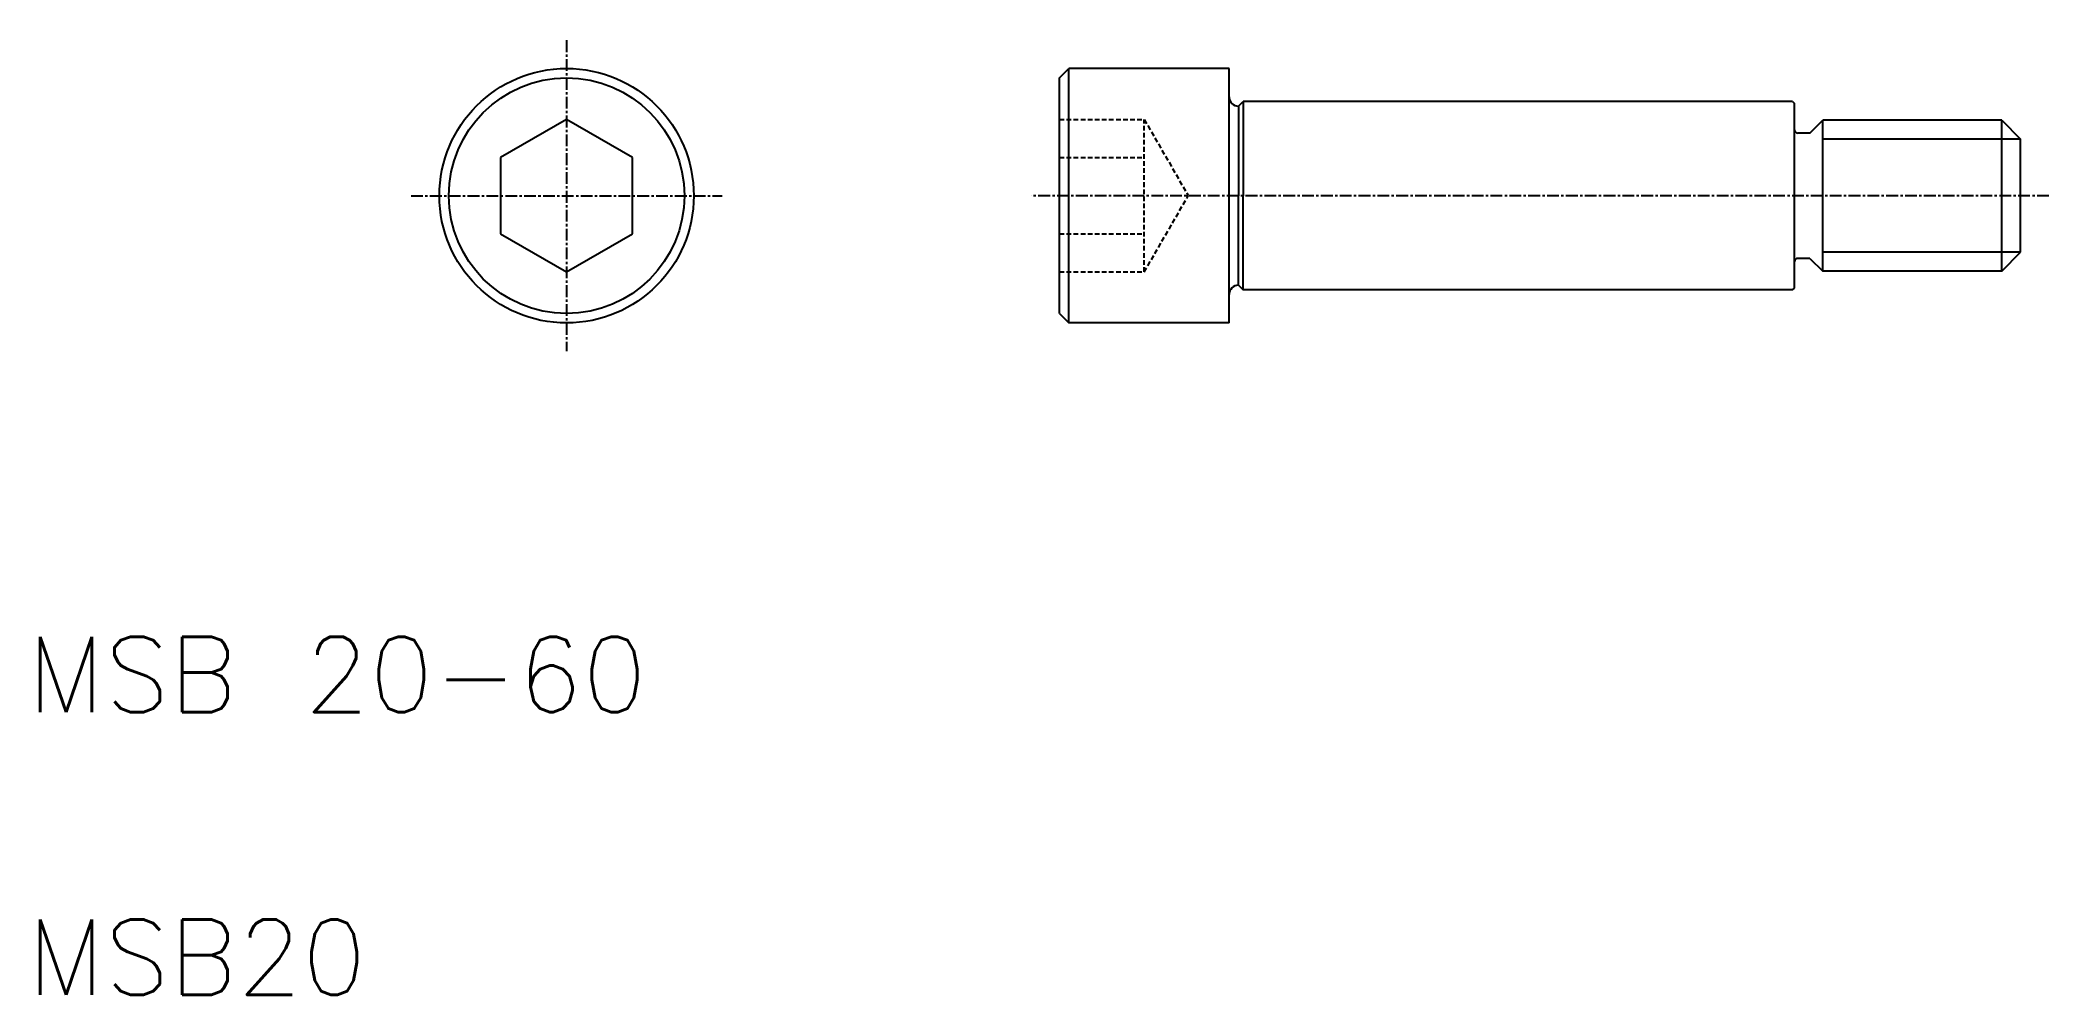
# Model space of a CAD drawing. Extents: x 21 to 235, y 20 to 121.
import ezdxf

# ---------------------------------------------------------------- set-up
doc = ezdxf.new("R2010")
doc.units = 0
doc.linetypes.add('CENTER', pattern=[2, 1.25, -0.25, 0.25, -0.25])
doc.linetypes.add('DASHED', pattern=[0.75, 0.5, -0.25])
doc.layers.get('0').update_dxf_attribs({"linetype": 'CONTINUOUS'})
doc.layers.add('CENTER', color=1, linetype='CENTER')
doc.styles.get("Standard").update_dxf_attribs({"font": 'txt.shx', "bigfont": '@extfont2.shx'})

msp = doc.modelspace()

# ---------------------------------------------------------------- linework, layer by layer
at = {"color": 7, "linetype": 'CONTINUOUS'}
for p, q in [((129.55, 117.3), (130.55, 118.3)), ((129.55, 92.3), (129.55, 117.3)), ((147.55, 118.3), (130.55, 118.3)), ((130.55, 91.3), (130.55, 118.3)), ((147.55, 91.3), (147.55, 118.3)), ((148.55, 114.3), (149.05, 114.8)), ((148.55, 114.3), (148.55, 104.8)), ((148.55, 114.3), (148.55, 114.3)), ((207.35, 114.8), (149.05, 114.8)), ((149.05, 114.8), (149.05, 104.8)), ((207.35, 114.8), (207.55, 114.6)), ((207.55, 95), (207.55, 114.6)), ((77.24, 112.89), (70.24, 108.85)), ((84.24, 108.85), (77.24, 112.89)), ((209.2, 111.45), (207.9, 111.45)), ((209.2, 111.45), (210.55, 112.8)), ((229.56, 112.8), (210.55, 112.8)), ((210.55, 96.8), (210.55, 112.8)), ((229.56, 112.8), (231.55, 110.81)), ((229.56, 96.8), (229.56, 112.8)), ((70.24, 108.85), (70.24, 100.76)), ((84.24, 100.76), (84.24, 108.85)), ((231.55, 98.8), (231.55, 110.81)), ((148.55, 95.3), (148.55, 104.8)), ((149.05, 94.8), (149.05, 104.8)), ((70.24, 100.76), (77.24, 96.72)), ((77.24, 96.72), (84.24, 100.76)), ((209.2, 98.15), (207.9, 98.15)), ((209.2, 98.15), (210.55, 96.8)), ((229.56, 96.8), (231.55, 98.8)), ((229.56, 96.8), (210.55, 96.8)), ((148.55, 95.3), (149.05, 94.8)), ((148.55, 95.3), (148.55, 95.3)), ((207.35, 94.8), (149.05, 94.8)), ((207.35, 94.8), (207.55, 95)), ((129.55, 92.3), (130.55, 91.3)), ((147.55, 91.3), (130.55, 91.3))]:
    msp.add_line(p, q, dxfattribs=at)
at = {"color": 3, "linetype": 'DASHED'}
for p, q in [((129.55, 112.89), (138.55, 112.89)), ((138.55, 112.89), (143.22, 104.8)), ((138.55, 96.72), (138.55, 112.89)), ((129.55, 108.85), (138.55, 108.85)), ((129.55, 104.8), (129.55, 104.8)), ((138.55, 96.72), (143.22, 104.8)), ((129.55, 100.76), (138.55, 100.76)), ((129.55, 98.55), (129.55, 98.55)), ((129.55, 96.72), (138.55, 96.72))]:
    msp.add_line(p, q, dxfattribs=at)
at = {"color": 3, "linetype": 'CONTINUOUS'}
for p, q in [((231.55, 110.81), (210.55, 110.81)), ((231.55, 98.8), (210.55, 98.8))]:
    msp.add_line(p, q, dxfattribs=at)
at = {"color": 7, "linetype": 'CONTINUOUS'}
for radius in [13.5, 12.5]:
    msp.add_circle((77.24, 104.8), radius, dxfattribs=at)
for centre, radius, start, end in [((148.55, 115.3), 1, 180, 270), ((207.9, 111.8), 0.35, 180, 270), ((207.9, 97.8), 0.35, 90, 180), ((148.55, 94.3), 1, 90, 180)]:
    msp.add_arc(centre, radius, start, end, dxfattribs=at)
at = {"layer": 'CENTER', "color": 1, "linetype": 'CENTER'}
for p, q in [((77.24, 121.3), (77.24, 88.3)), ((60.74, 104.8), (93.74, 104.8)), ((234.55, 104.8), (126.55, 104.8))]:
    msp.add_line(p, q, dxfattribs=at)

# ---------------------------------------------------------------- texts
at = {"color": 7, "linetype": 'CONTINUOUS'}
for s, p in [('MSB 20-60', (20, 50)), ('MSB20', (20, 20))]:
    msp.add_text(s, height=8, dxfattribs=at).set_placement(p)

doc.saveas('drawing.dxf')
